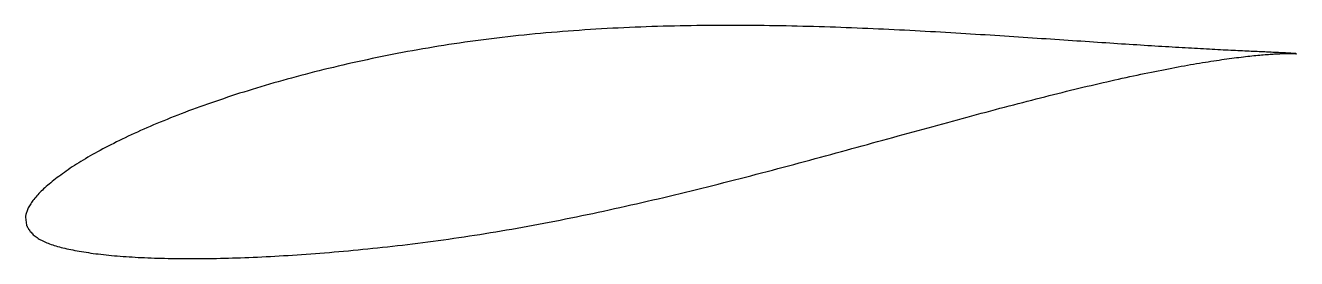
# Model space of a CAD drawing. Header units: metres. Extents: x -31.4 to 63.6, y -6.7 to 10.7.
import ezdxf

# ---------------------------------------------------------------- set-up
doc = ezdxf.new("R2010")
doc.units = ezdxf.units.M

msp = doc.modelspace()

# ---------------------------------------------------------------- linework, layer by layer
msp.add_lwpolyline([(63.644, 8.592), (63.642, 8.593), (63.636, 8.594), (63.627, 8.595), (63.614, 8.597), (63.597, 8.599), (63.577, 8.601), (63.552, 8.603), (63.524, 8.606), (63.493, 8.609), (63.457, 8.612), (63.418, 8.615), (63.376, 8.618), (63.329, 8.621), (63.279, 8.624), (63.225, 8.628), (63.168, 8.632), (63.107, 8.635), (63.042, 8.639), (62.974, 8.643), (62.902, 8.647), (62.826, 8.651), (62.747, 8.655), (62.664, 8.659), (62.578, 8.664), (62.487, 8.668), (62.394, 8.673), (62.296, 8.677), (62.195, 8.682), (62.091, 8.687), (61.983, 8.692), (61.871, 8.698), (61.756, 8.703), (61.637, 8.708), (61.514, 8.714), (61.388, 8.72), (61.259, 8.726), (61.126, 8.732), (60.99, 8.738), (60.85, 8.744), (60.706, 8.751), (60.559, 8.758), (60.409, 8.765), (60.255, 8.772), (60.097, 8.779), (59.937, 8.786), (59.772, 8.794), (59.605, 8.802), (59.434, 8.81), (59.259, 8.819), (59.081, 8.827), (58.9, 8.836), (58.715, 8.845), (58.527, 8.855), (58.336, 8.864), (58.142, 8.874), (57.944, 8.884), (57.743, 8.894), (57.538, 8.905), (57.331, 8.916), (57.12, 8.927), (56.906, 8.939), (56.688, 8.951), (56.468, 8.963), (56.244, 8.975), (56.017, 8.988), (55.787, 9.001), (55.554, 9.014), (55.317, 9.028), (55.078, 9.042), (54.835, 9.056), (54.59, 9.07), (54.341, 9.085), (54.09, 9.1), (53.835, 9.116), (53.578, 9.131), (53.317, 9.147), (53.054, 9.163), (52.787, 9.18), (52.518, 9.197), (52.246, 9.214), (51.971, 9.231), (51.693, 9.249), (51.412, 9.267), (51.129, 9.285), (50.842, 9.303), (50.553, 9.322), (50.262, 9.341), (49.967, 9.361), (49.67, 9.38), (49.37, 9.4), (49.068, 9.42), (48.763, 9.44), (48.455, 9.46), (48.145, 9.481), (47.832, 9.502), (47.517, 9.523), (47.199, 9.544), (46.879, 9.566), (46.557, 9.587), (46.232, 9.609), (45.904, 9.631), (45.574, 9.654), (45.242, 9.676), (44.908, 9.698), (44.571, 9.721), (44.232, 9.744), (43.891, 9.767), (43.547, 9.79), (43.202, 9.813), (42.854, 9.836), (42.504, 9.859), (42.152, 9.882), (41.798, 9.906), (41.442, 9.929), (41.084, 9.952), (40.724, 9.975), (40.362, 9.998), (39.998, 10.021), (39.632, 10.044), (39.264, 10.067), (38.895, 10.09), (38.524, 10.112), (38.151, 10.134), (37.776, 10.157), (37.399, 10.179), (37.021, 10.201), (36.641, 10.223), (36.26, 10.244), (35.877, 10.265), (35.492, 10.286), (35.106, 10.307), (34.719, 10.328), (34.33, 10.347), (33.939, 10.367), (33.548, 10.387), (33.154, 10.406), (32.76, 10.424), (32.364, 10.443), (31.967, 10.46), (31.569, 10.478), (31.169, 10.495), (30.769, 10.511), (30.367, 10.527), (29.964, 10.543), (29.56, 10.557), (29.155, 10.572), (28.749, 10.586), (28.342, 10.599), (27.934, 10.612), (27.525, 10.623), (27.116, 10.635), (26.705, 10.645), (26.294, 10.655), (25.882, 10.664), (25.469, 10.673), (25.056, 10.68), (24.642, 10.687), (24.227, 10.694), (23.812, 10.699), (23.396, 10.703), (22.979, 10.707), (22.562, 10.71), (22.145, 10.712), (21.727, 10.714), (21.309, 10.714), (20.89, 10.713), (20.471, 10.712), (20.052, 10.709), (19.633, 10.706), (19.213, 10.702), (18.793, 10.697), (18.373, 10.691), (17.953, 10.684), (17.533, 10.676), (17.112, 10.667), (16.692, 10.657), (16.272, 10.646), (15.851, 10.634), (15.431, 10.621), (15.011, 10.606), (14.591, 10.591), (14.171, 10.574), (13.752, 10.556), (13.332, 10.538), (12.913, 10.518), (12.495, 10.497), (12.076, 10.475), (11.658, 10.451), (11.241, 10.426), (10.824, 10.4), (10.407, 10.373), (9.991, 10.345), (9.576, 10.315), (9.161, 10.284), (8.746, 10.252), (8.333, 10.219), (7.92, 10.184), (7.507, 10.149), (7.096, 10.111), (6.685, 10.073), (6.275, 10.033), (5.866, 9.991), (5.458, 9.949), (5.051, 9.905), (4.644, 9.86), (4.239, 9.813), (3.835, 9.765), (3.432, 9.716), (3.029, 9.665), (2.628, 9.613), (2.228, 9.559), (1.829, 9.505), (1.432, 9.449), (1.035, 9.392), (0.64, 9.333), (0.246, 9.274), (-0.146, 9.212), (-0.537, 9.15), (-0.927, 9.086), (-1.316, 9.022), (-1.703, 8.955), (-2.088, 8.888), (-2.472, 8.819), (-2.855, 8.75), (-3.236, 8.679), (-3.615, 8.606), (-3.993, 8.533), (-4.369, 8.459), (-4.744, 8.383), (-5.117, 8.307), (-5.488, 8.23), (-5.858, 8.151), (-6.226, 8.072), (-6.592, 7.991), (-6.956, 7.91), (-7.318, 7.828), (-7.679, 7.745), (-8.037, 7.661), (-8.394, 7.576), (-8.749, 7.49), (-9.102, 7.404), (-9.453, 7.317), (-9.802, 7.229), (-10.149, 7.14), (-10.494, 7.051), (-10.836, 6.961), (-11.177, 6.87), (-11.516, 6.779), (-11.852, 6.687), (-12.186, 6.594), (-12.518, 6.501), (-12.848, 6.407), (-13.176, 6.312), (-13.501, 6.216), (-13.824, 6.12), (-14.145, 6.024), (-14.463, 5.927), (-14.779, 5.829), (-15.092, 5.731), (-15.404, 5.633), (-15.712, 5.534), (-16.019, 5.434), (-16.322, 5.334), (-16.624, 5.233), (-16.922, 5.132), (-17.219, 5.031), (-17.512, 4.929), (-17.803, 4.827), (-18.092, 4.724), (-18.378, 4.622), (-18.661, 4.519), (-18.941, 4.415), (-19.219, 4.311), (-19.494, 4.208), (-19.767, 4.103), (-20.036, 3.999), (-20.303, 3.895), (-20.568, 3.79), (-20.829, 3.685), (-21.087, 3.58), (-21.343, 3.475), (-21.596, 3.369), (-21.846, 3.264), (-22.093, 3.159), (-22.337, 3.053), (-22.578, 2.947), (-22.816, 2.842), (-23.052, 2.736), (-23.284, 2.63), (-23.513, 2.524), (-23.739, 2.419), (-23.963, 2.313), (-24.183, 2.208), (-24.4, 2.102), (-24.614, 1.997), (-24.825, 1.891), (-25.033, 1.786), (-25.238, 1.681), (-25.439, 1.576), (-25.638, 1.471), (-25.833, 1.366), (-26.025, 1.262), (-26.214, 1.157), (-26.4, 1.053), (-26.582, 0.949), (-26.761, 0.845), (-26.937, 0.741), (-27.11, 0.637), (-27.279, 0.534), (-27.445, 0.431), (-27.608, 0.328), (-27.768, 0.226), (-27.924, 0.123), (-28.077, 0.022), (-28.226, -0.079), (-28.373, -0.18), (-28.515, -0.281), (-28.655, -0.38), (-28.791, -0.479), (-28.924, -0.577), (-29.053, -0.675), (-29.179, -0.772), (-29.302, -0.868), (-29.421, -0.963), (-29.537, -1.058), (-29.65, -1.152), (-29.759, -1.245), (-29.865, -1.337), (-29.967, -1.428), (-30.066, -1.518), (-30.161, -1.608), (-30.253, -1.697), (-30.341, -1.785), (-30.426, -1.872), (-30.508, -1.959), (-30.586, -2.044), (-30.66, -2.13), (-30.731, -2.214), (-30.798, -2.298), (-30.862, -2.381), (-30.923, -2.463), (-30.979, -2.544), (-31.033, -2.625), (-31.083, -2.705), (-31.129, -2.783), (-31.172, -2.861), (-31.211, -2.937), (-31.247, -3.012), (-31.279, -3.086), (-31.308, -3.157), (-31.334, -3.227), (-31.356, -3.294), (-31.375, -3.359), (-31.39, -3.42), (-31.403, -3.476), (-31.413, -3.527), (-31.42, -3.57), (-31.425, -3.603), (-31.427, -3.625), (-31.347, -4.232), (-31.345, -4.237), (-31.337, -4.25), (-31.325, -4.273), (-31.308, -4.305), (-31.285, -4.351), (-31.258, -4.403), (-31.226, -4.46), (-31.19, -4.52), (-31.151, -4.582), (-31.107, -4.643), (-31.061, -4.705), (-31.01, -4.766), (-30.956, -4.826), (-30.898, -4.886), (-30.837, -4.944), (-30.773, -5.001), (-30.705, -5.057), (-30.633, -5.111), (-30.558, -5.164), (-30.479, -5.216), (-30.397, -5.267), (-30.312, -5.316), (-30.223, -5.364), (-30.131, -5.411), (-30.035, -5.457), (-29.936, -5.502), (-29.834, -5.545), (-29.728, -5.587), (-29.618, -5.628), (-29.505, -5.668), (-29.389, -5.707), (-29.269, -5.745), (-29.146, -5.782), (-29.02, -5.819), (-28.89, -5.854), (-28.756, -5.889), (-28.62, -5.923), (-28.479, -5.956), (-28.336, -5.989), (-28.189, -6.021), (-28.039, -6.053), (-27.885, -6.084), (-27.728, -6.115), (-27.567, -6.145), (-27.404, -6.175), (-27.236, -6.203), (-27.066, -6.232), (-26.892, -6.259), (-26.715, -6.287), (-26.535, -6.313), (-26.352, -6.338), (-26.165, -6.363), (-25.975, -6.387), (-25.782, -6.411), (-25.586, -6.433), (-25.386, -6.455), (-25.184, -6.475), (-24.978, -6.495), (-24.769, -6.514), (-24.557, -6.533), (-24.342, -6.55), (-24.124, -6.567), (-23.903, -6.582), (-23.679, -6.597), (-23.452, -6.611), (-23.222, -6.625), (-22.989, -6.637), (-22.753, -6.649), (-22.514, -6.66), (-22.272, -6.67), (-22.027, -6.68), (-21.779, -6.688), (-21.529, -6.696), (-21.275, -6.703), (-21.019, -6.709), (-20.76, -6.715), (-20.498, -6.719), (-20.233, -6.723), (-19.966, -6.726), (-19.696, -6.728), (-19.423, -6.73), (-19.147, -6.73), (-18.869, -6.73), (-18.588, -6.729), (-18.305, -6.727), (-18.018, -6.725), (-17.73, -6.721), (-17.439, -6.717), (-17.145, -6.712), (-16.848, -6.706), (-16.55, -6.699), (-16.248, -6.692), (-15.945, -6.683), (-15.638, -6.674), (-15.33, -6.664), (-15.019, -6.653), (-14.706, -6.641), (-14.39, -6.628), (-14.072, -6.614), (-13.752, -6.599), (-13.43, -6.584), (-13.105, -6.567), (-12.779, -6.55), (-12.45, -6.531), (-12.119, -6.512), (-11.785, -6.492), (-11.45, -6.47), (-11.113, -6.448), (-10.773, -6.425), (-10.432, -6.401), (-10.088, -6.376), (-9.743, -6.35), (-9.396, -6.323), (-9.047, -6.295), (-8.696, -6.266), (-8.343, -6.237), (-7.988, -6.206), (-7.632, -6.174), (-7.273, -6.141), (-6.913, -6.107), (-6.552, -6.072), (-6.188, -6.037), (-5.823, -6), (-5.456, -5.963), (-5.088, -5.924), (-4.718, -5.884), (-4.347, -5.844), (-3.974, -5.802), (-3.6, -5.759), (-3.224, -5.715), (-2.847, -5.67), (-2.468, -5.623), (-2.088, -5.576), (-1.707, -5.528), (-1.325, -5.478), (-0.941, -5.428), (-0.556, -5.376), (-0.17, -5.323), (0.218, -5.268), (0.606, -5.213), (0.996, -5.156), (1.386, -5.098), (1.778, -5.039), (2.17, -4.978), (2.564, -4.917), (2.959, -4.854), (3.354, -4.79), (3.75, -4.724), (4.148, -4.658), (4.546, -4.59), (4.944, -4.521), (5.344, -4.451), (5.744, -4.379), (6.145, -4.307), (6.547, -4.233), (6.949, -4.158), (7.352, -4.082), (7.756, -4.005), (8.16, -3.926), (8.564, -3.847), (8.969, -3.766), (9.375, -3.685), (9.781, -3.602), (10.187, -3.518), (10.594, -3.433), (11.001, -3.347), (11.408, -3.261), (11.816, -3.173), (12.224, -3.084), (12.632, -2.995), (13.041, -2.905), (13.449, -2.813), (13.858, -2.721), (14.267, -2.628), (14.675, -2.535), (15.084, -2.44), (15.493, -2.344), (15.902, -2.248), (16.311, -2.152), (16.72, -2.054), (17.129, -1.956), (17.538, -1.857), (17.946, -1.758), (18.354, -1.658), (18.763, -1.558), (19.171, -1.457), (19.578, -1.355), (19.985, -1.253), (20.393, -1.151), (20.799, -1.048), (21.206, -0.944), (21.611, -0.841), (22.017, -0.737), (22.422, -0.632), (22.826, -0.528), (23.231, -0.423), (23.634, -0.318), (24.037, -0.212), (24.439, -0.106), (24.841, 0), (25.242, 0.106), (25.642, 0.212), (26.041, 0.319), (26.44, 0.426), (26.838, 0.532), (27.235, 0.639), (27.632, 0.746), (28.027, 0.853), (28.422, 0.96), (28.816, 1.066), (29.208, 1.173), (29.6, 1.28), (29.991, 1.387), (30.381, 1.494), (30.769, 1.6), (31.157, 1.706), (31.543, 1.812), (31.929, 1.918), (32.313, 2.023), (32.696, 2.129), (33.078, 2.234), (33.458, 2.338), (33.838, 2.443), (34.215, 2.546), (34.592, 2.65), (34.967, 2.753), (35.341, 2.856), (35.714, 2.958), (36.085, 3.059), (36.454, 3.161), (36.823, 3.262), (37.189, 3.362), (37.554, 3.461), (37.918, 3.56), (38.28, 3.659), (38.64, 3.756), (38.999, 3.853), (39.356, 3.949), (39.711, 4.045), (40.064, 4.14), (40.416, 4.234), (40.766, 4.328), (41.115, 4.42), (41.461, 4.512), (41.806, 4.603), (42.149, 4.693), (42.489, 4.783), (42.828, 4.871), (43.165, 4.959), (43.5, 5.046), (43.834, 5.131), (44.165, 5.216), (44.494, 5.3), (44.821, 5.383), (45.145, 5.465), (45.468, 5.546), (45.789, 5.626), (46.107, 5.705), (46.424, 5.783), (46.738, 5.86), (47.05, 5.936), (47.359, 6.011), (47.666, 6.084), (47.971, 6.157), (48.274, 6.229), (48.575, 6.299), (48.873, 6.368), (49.168, 6.437), (49.462, 6.504), (49.752, 6.57), (50.041, 6.635), (50.327, 6.699), (50.61, 6.762), (50.891, 6.824), (51.169, 6.884), (51.445, 6.944), (51.718, 7.002), (51.988, 7.059), (52.256, 7.115), (52.522, 7.17), (52.784, 7.224), (53.044, 7.276), (53.301, 7.328), (53.556, 7.378), (53.808, 7.428), (54.057, 7.476), (54.303, 7.523), (54.546, 7.569), (54.787, 7.613), (55.024, 7.657), (55.259, 7.7), (55.491, 7.741), (55.72, 7.781), (55.946, 7.821), (56.169, 7.859), (56.389, 7.896), (56.607, 7.932), (56.821, 7.966), (57.032, 8), (57.24, 8.033), (57.446, 8.064), (57.648, 8.095), (57.847, 8.125), (58.042, 8.153), (58.235, 8.181), (58.425, 8.207), (58.611, 8.233), (58.795, 8.257), (58.975, 8.281), (59.152, 8.304), (59.326, 8.325), (59.496, 8.346), (59.664, 8.366), (59.828, 8.385), (59.988, 8.403), (60.146, 8.42), (60.3, 8.436), (60.451, 8.452), (60.598, 8.466), (60.743, 8.48), (60.884, 8.493), (61.021, 8.505), (61.155, 8.517), (61.286, 8.528), (61.413, 8.538), (61.537, 8.547), (61.657, 8.556), (61.774, 8.563), (61.888, 8.571), (61.998, 8.577), (62.105, 8.583), (62.208, 8.589), (62.308, 8.594), (62.404, 8.598), (62.496, 8.601), (62.586, 8.605), (62.671, 8.607), (62.753, 8.61), (62.832, 8.611), (62.907, 8.613), (62.978, 8.613), (63.046, 8.614), (63.11, 8.614), (63.17, 8.614), (63.227, 8.614), (63.281, 8.613), (63.331, 8.612), (63.377, 8.61), (63.419, 8.609), (63.458, 8.607), (63.493, 8.606), (63.525, 8.604), (63.552, 8.602), (63.577, 8.6), (63.597, 8.598), (63.614, 8.596), (63.627, 8.595), (63.636, 8.593), (63.642, 8.593), (63.644, 8.592)], close=True)

doc.saveas('drawing.dxf')
